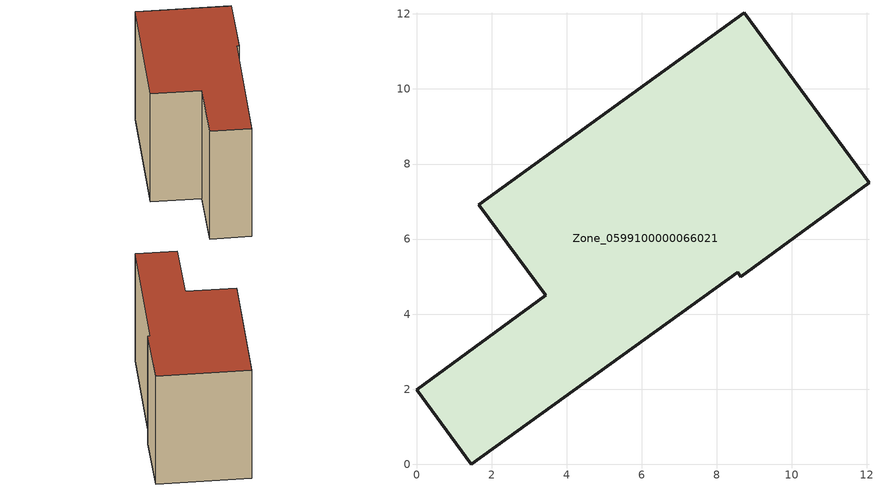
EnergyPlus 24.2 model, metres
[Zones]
Zone_0599100000066021
 floor ground (C_G): 0,1.98 3.44,4.5 1.66,6.92 8.74,12.03 12.06,7.5 8.64,5 8.56,5.11 1.46,0 z0
 wall outside (C_F): 3.44,4.5 0,1.98 1.46,0 8.56,5.11 8.64,5 12.06,7.5 8.74,12.03 1.66,6.92 3.44,4.5 z0:7.53
 roof outside (C_R): 1.46,0 8.56,5.11 8.64,5 12.06,7.5 8.74,12.03 1.66,6.92 3.44,4.5 0,1.98 z7.53
[BUILDING]
Pand.0599100000066021: North Axis=0; Terrain=City; Loads Convergence Tolerance Value=0.04; Temperature Convergence Tolerance Value=0.4; Solar Distribution=FullExterior; Maximum Number of Warmup Days=25; Minimum Number of Warmup Days=1
[Site:Location]
Rotterdam.The.Hague.AP_ZH_NLD Design_Conditions: Latitude=51.96; Longitude=4.45; Time Zone=1; Elevation=-4.5
[SITE:GROUNDTEMPERATURE:BUILDINGSURFACE]
18, 18, 18, 18, 18, 18, 18, 18, 18, 18, 18, 18
[MATERIAL] Thermal Absorptance=0.9; Solar Absorptance=0.7; Visible Absorptance=0.7
Name | Roughness | Thickness | Conductivity | Density | Specific Heat
G.TI.1975-1991 | MediumSmooth | 0.15 | 0.288461 | 540 | 1210
F.TI.1975-1991 | Rough | 0.3 | 0.230769 | 1920 | 840
R.TI.1975-1991 | MediumRough | 0.2 | 0.153846 | 1500 | 1000
[CONSTRUCTION]
C_G: G.TI.1975-1991
C_F: F.TI.1975-1991
C_R: R.TI.1975-1991
[ZONE]
Zone_0599100000066021: Type=1; Multiplier=1; Ceiling Height=Autocalculate; Volume=Autocalculate; Floor Area=autocalculate; Part of Total Floor Area=Yes
[ZONEINFILTRATION:DESIGNFLOWRATE]
Infil_Zone_0599100000066021: Zone or ZoneList or Space or SpaceList=Zone_0599100000066021; Schedule=AlwaysOn; Design Flow Rate Calculation Method=Flow/Area; Flow Rate per Floor Area=0.003; Constant Term Coefficient=1; Temperature Term Coefficient=0; Velocity Term Coefficient=0; Velocity Squared Term Coefficient=0
[HVACTEMPLATE:ZONE:IDEALLOADSAIRSYSTEM]
Zone_0599100000066021: Maximum Heating Supply Air Temperature=50; Minimum Cooling Supply Air Temperature=13; Maximum Heating Supply Air Humidity Ratio=0.0156; Minimum Cooling Supply Air Humidity Ratio=0.0077; Heating Limit=NoLimit; Cooling Limit=NoLimit; Dehumidification Control Type=ConstantSensibleHeatRatio; Cooling Sensible Heat Ratio=0.7; Dehumidification Setpoint=60; Humidification Control Type=None; Humidification Setpoint=30; Outdoor Air Method=None; Outdoor Air Flow Rate per Person=0.00944; Outdoor Air Flow Rate per Zone Floor Area=0; Outdoor Air Flow Rate per Zone=0; Demand Controlled Ventilation Type=None; Outdoor Air Economizer Type=NoEconomizer; Heat Recovery Type=None; Sensible Heat Recovery Effectiveness=0.7; Latent Heat Recovery Effectiveness=0.65
[ZONECONTROL:THERMOSTAT]
ThermostatControl_Zone_0599100000066021: Zone or ZoneList=Zone_0599100000066021; Control Type Schedule=DualSetpointControlType; Control 1=Thermostat_Zone_0599100000066021; Temperature Difference Between Cutout And Setpoint=0
[THERMOSTATSETPOINT:DUALSETPOINT]
Thermostat_Zone_0599100000066021: Heating Setpoint Temperature Schedule=HeatingSetpoint_Zone_0599100000066021; Cooling Setpoint Temperature Schedule=CoolingSetpoint_Zone_0599100000066021
[SCHEDULE:COMPACT]
HeatingSetpoint_Zone_0599100000066021: Through: 12/31, For: AllDays, Until: 24:00, 21
CoolingSetpoint_Zone_0599100000066021: Through: 12/31, For: AllDays, Until: 24:00, 24
DualSetpointControlType: Through: 12/31, For: AllDays, Until: 24:00, 4
AlwaysOn: Through: 12/31, For: AllDays, Until: 24:00, 1
